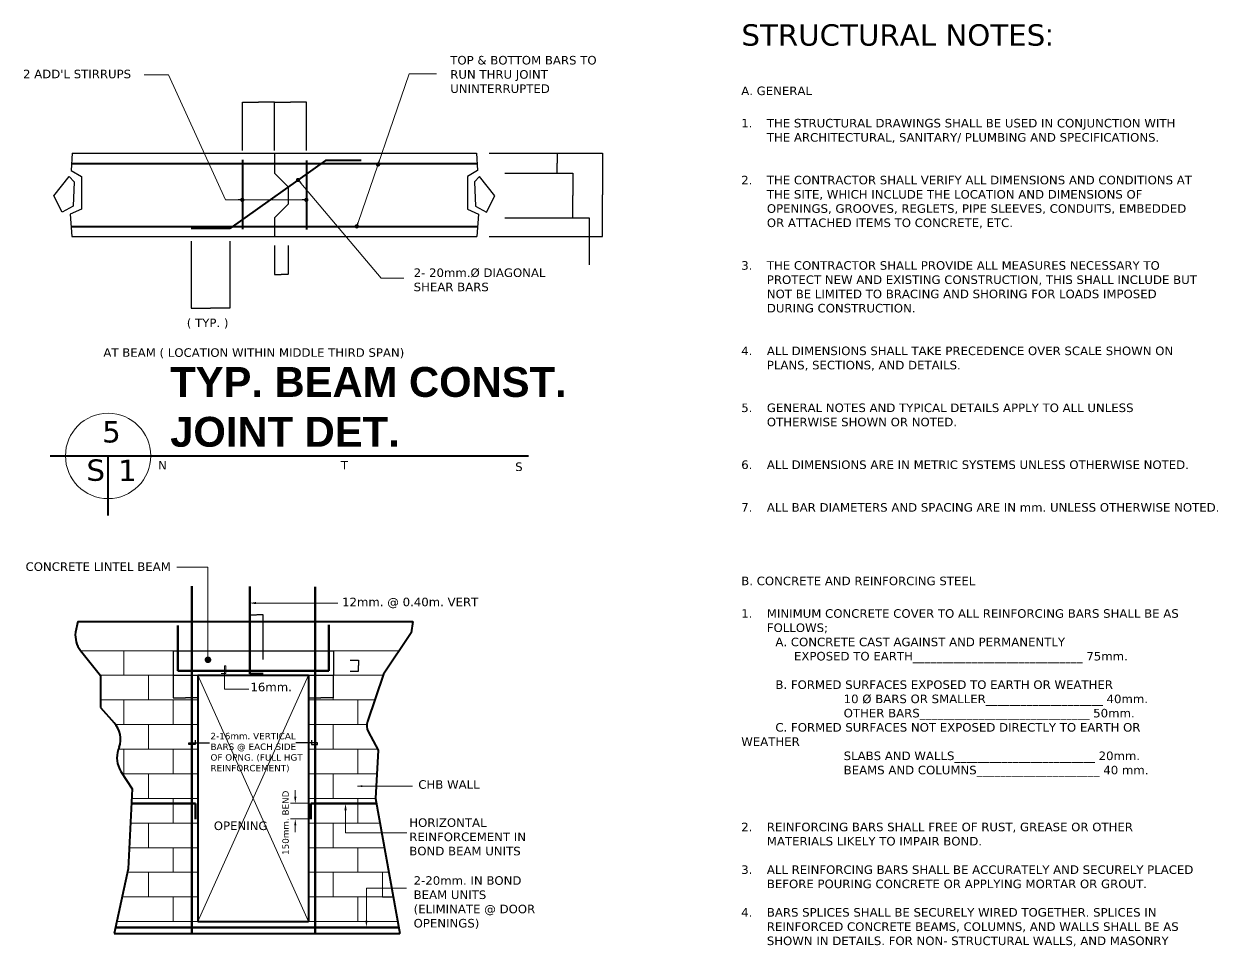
# Model space of a CAD drawing. Header units: inches. Extents: x -1 to 315328, y 6829 to 107833.
# Drawn here: x 129128 to 157110, y 24979 to 46537 of the extents above; entities that cross this region are included whole.
import ezdxf

# ---------------------------------------------------------------- set-up
doc = ezdxf.new("R2010")
doc.units = ezdxf.units.IN
doc.header["$MEASUREMENT"] = 0
for name, color, linetype, lineweight in [('aa.09', 4, 'Continuous', 9), ('aa.40', 5, 'Continuous', 40), ('aaborderline', 6, 'Continuous', 60), ('aaline1', 5, 'Continuous', 40), ('aaline3', 6, 'Continuous', 30), ('aaline5', 1, 'Continuous', 18), ('aaline6', 1, 'Continuous', 15)]:
    doc.layers.add(name, color=color, linetype=linetype, lineweight=lineweight)
doc.layers.add('CKTLINE', color=6, linetype='Continuous')
doc.layers.add('DIM1', color=7, linetype='Continuous')
doc.styles.get("Standard").update_dxf_attribs({"font": 'arial.ttf'})
doc.dimstyles.get("Standard").update_dxf_attribs({"dimtxt": 0.18, "dimasz": 0.18, "dimexe": 0.18, "dimexo": 0.0625, "dimgap": 0.09, "dimtad": 0, "dimtih": 1, "dimtoh": 1, "dimdec": 4, "dimzin": 0, "dimdsep": 46, "dimtxsty": 'Standard', "dimcen": 0.09, "dimadec": 0, "dimazin": 0, "dimtfac": 1, "dimtdec": 4, "dimtofl": 0, "dimtmove": 0, "dimatfit": 3, "dimfxl": 1, "dimtolj": 1, "dimtzin": 0, "dimarcsym": 0})

# ---------------------------------------------------------------- blocks, each defined once
blk = doc.blocks.new('DOT')
at = {"layer": 'DIM1', "color": 0, "linetype": 'ByBlock'}
blk.add_line((-0.5, 0), (-1, 0), dxfattribs=at)
at = {"layer": 'DIM1', "color": 0, "linetype": 'ByBlock', "const_width": 0.5}
blk.add_lwpolyline([(-0.25, 0, 1), (0.25, 0, 1)], format="xyb", close=True, dxfattribs=at)
blk = doc.blocks.new('*D375')
at = {"color": 0, "lineweight": -2, "transparency": 16777216}
for p, q in [((134246.487954046, 43568.16203054797), (134246.487954046, 44702.57301216148)), ((134246.667954046, 44702.39301216148), (134621.2950748641, 44702.39301216148)), ((134996.3083730355, 44702.39301216148), (134621.6812522174, 44702.39301216148)), ((134996.4883730354, 43568.16203054797), (134996.4883730354, 44702.57301216148))]:
    blk.add_line(p, q, dxfattribs=at)
at = {"color": 0, "transparency": 16777216}
for points in [[(134246.667954046, 44702.42301216148), (134246.667954046, 44702.36301216148), (134246.487954046, 44702.39301216148)], [(134996.3083730355, 44702.42301216148), (134996.3083730355, 44702.36301216148), (134996.4883730354, 44702.39301216148)]]:
    blk.add_solid(points, dxfattribs=at)
at = {"layer": 'Defpoints', "color": 0, "transparency": 16777216}
for p in [(134996.4883730354, 44702.39301216148), (134246.487954046, 43568.09953054797), (134996.4883730354, 43568.09953054797)]:
    blk.add_point(p, dxfattribs=at)
at = {"color": 0, "transparency": 16777216, "insert": (134621.4881635407, 44702.39301216148), "char_height": 0.18, "attachment_point": 5}
blk.add_mtext('\\A1;{\\H0.8x;75}', dxfattribs=at)
blk = doc.blocks.new('*D376')
at = {"color": 0, "lineweight": -2, "transparency": 16777216}
for p, q in [((134996.4883730354, 43568.16203054797), (134996.4883730354, 44702.57301216148)), ((134996.6683730354, 44702.39301216148), (135371.2954938536, 44702.39301216148)), ((135746.308792025, 44702.39301216148), (135371.6816712069, 44702.39301216148)), ((135746.488792025, 43568.16203054797), (135746.488792025, 44702.57301216148))]:
    blk.add_line(p, q, dxfattribs=at)
at = {"color": 0, "transparency": 16777216}
for points in [[(134996.6683730354, 44702.42301216148), (134996.6683730354, 44702.36301216148), (134996.4883730354, 44702.39301216148)], [(135746.308792025, 44702.42301216148), (135746.308792025, 44702.36301216148), (135746.488792025, 44702.39301216148)]]:
    blk.add_solid(points, dxfattribs=at)
at = {"layer": 'Defpoints', "color": 0, "transparency": 16777216}
for p in [(135746.488792025, 44702.39301216148), (134996.4883730354, 43568.09953054797), (135746.488792025, 43568.09953054797)]:
    blk.add_point(p, dxfattribs=at)
at = {"color": 0, "transparency": 16777216, "insert": (135371.4885825302, 44702.39301216148), "char_height": 0.18, "attachment_point": 5}
blk.add_mtext('\\A1;{\\H0.8x;75}', dxfattribs=at)
blk = doc.blocks.new('*D377')
at = {"color": 0, "lineweight": -2, "transparency": 16777216}
for p, q in [((133046.836174998, 41445.62028455141), (133046.836174998, 39877.33483593404)), ((133950.1815241103, 41445.62028455141), (133950.1815241103, 39877.33483593404)), ((133047.016174998, 39877.51483593404), (133498.3542656523, 39877.51483593404)), ((133950.0015241103, 39877.51483593404), (133498.6634334559, 39877.51483593404))]:
    blk.add_line(p, q, dxfattribs=at)
at = {"color": 0, "transparency": 16777216}
for points in [[(133047.016174998, 39877.54483593404), (133047.016174998, 39877.48483593404), (133046.836174998, 39877.51483593404)], [(133950.0015241103, 39877.54483593404), (133950.0015241103, 39877.48483593404), (133950.1815241103, 39877.51483593404)]]:
    blk.add_solid(points, dxfattribs=at)
at = {"layer": 'Defpoints', "color": 0, "transparency": 16777216}
for p in [(133046.836174998, 41445.68278455141), (133950.1815241103, 41445.68278455141), (133950.1815241103, 39877.51483593404)]:
    blk.add_point(p, dxfattribs=at)
at = {"color": 0, "transparency": 16777216, "insert": (133498.5088495541, 39877.51483593404), "char_height": 0.18, "attachment_point": 5}
blk.add_mtext('\\A1;{\\H0.8x;ld}', dxfattribs=at)
blk = doc.blocks.new('*D378')
at = {"color": 0, "lineweight": -2, "transparency": 16777216}
for p, q in [((134996.4883730354, 41346.02709093055), (134996.4883730354, 40664.60355965231)), ((135316.2537737092, 41346.02709093055), (135316.2537737092, 40664.60355965231)), ((134996.6683730354, 40664.78355965231), (135156.1781811486, 40664.78355965231)), ((135316.0737737092, 40664.78355965231), (135156.5639655961, 40664.78355965231))]:
    blk.add_line(p, q, dxfattribs=at)
at = {"color": 0, "transparency": 16777216}
for points in [[(134996.6683730354, 40664.81355965231), (134996.6683730354, 40664.75355965231), (134996.4883730354, 40664.78355965231)], [(135316.0737737092, 40664.81355965231), (135316.0737737092, 40664.75355965231), (135316.2537737092, 40664.78355965231)]]:
    blk.add_solid(points, dxfattribs=at)
at = {"layer": 'Defpoints', "color": 0, "transparency": 16777216}
for p in [(134996.4883730354, 41346.08959093055), (135316.2537737092, 41346.08959093055), (135316.2537737092, 40664.78355965231)]:
    blk.add_point(p, dxfattribs=at)
at = {"color": 0, "transparency": 16777216, "insert": (135156.3710733723, 40664.78355965231), "char_height": 0.18, "attachment_point": 5}
blk.add_mtext('\\A1;{\\H0.8x;50}', dxfattribs=at)
blk = doc.blocks.new('*D379')
at = {"color": 0, "lineweight": -2, "transparency": 16777216}
for p, q in [((140032.8398601994, 43506.01397260062), (142685.1620075039, 43506.01397260062)), ((142684.9820075039, 43505.83397260062), (142684.9820075039, 42530.74423377131)), ((142684.9820075039, 41555.294494942), (142684.9820075039, 42530.38423377131)), ((140032.8398601994, 41555.114494942), (142685.1620075039, 41555.114494942))]:
    blk.add_line(p, q, dxfattribs=at)
at = {"color": 0, "transparency": 16777216}
for points in [[(142684.9520075039, 43505.83397260062), (142685.0120075039, 43505.83397260062), (142684.9820075039, 43506.01397260062)], [(142684.9520075039, 41555.294494942), (142685.0120075039, 41555.294494942), (142684.9820075039, 41555.114494942)]]:
    blk.add_solid(points, dxfattribs=at)
at = {"layer": 'Defpoints', "color": 0, "transparency": 16777216}
for p in [(140032.7773601994, 43506.01397260062), (140032.7773601994, 41555.114494942), (142684.9820075039, 41555.114494942)]:
    blk.add_point(p, dxfattribs=at)
at = {"color": 0, "transparency": 16777216, "insert": (142684.9820075039, 42530.56423377126), "char_height": 0.18, "attachment_point": 5}
blk.add_mtext('\\A1;h', dxfattribs=at)
blk = doc.blocks.new('*D380')
at = {"color": 0, "lineweight": -2, "transparency": 16777216}
for p, q in [((140032.8398601994, 43506.01397260062), (141620.6547143604, 43506.01397260062)), ((141620.4747143604, 43505.83397260062), (141620.4747143604, 43274.09253102163)), ((141620.4747143604, 43041.98482750539), (141620.4747143604, 43273.72626908438)), ((140399.2902866416, 43041.80482750539), (141620.6547143604, 43041.80482750539))]:
    blk.add_line(p, q, dxfattribs=at)
at = {"color": 0, "transparency": 16777216}
for points in [[(141620.4447143604, 43505.83397260062), (141620.5047143604, 43505.83397260062), (141620.4747143604, 43506.01397260062)], [(141620.4447143604, 43041.98482750539), (141620.5047143604, 43041.98482750539), (141620.4747143604, 43041.80482750539)]]:
    blk.add_solid(points, dxfattribs=at)
at = {"layer": 'Defpoints', "color": 0, "transparency": 16777216}
for p in [(140032.7773601994, 43506.01397260062), (140399.2277866416, 43041.80482750539), (141620.4747143604, 43041.80482750539)]:
    blk.add_point(p, dxfattribs=at)
at = {"color": 0, "transparency": 16777216, "insert": (141620.4747143603, 43273.90940005296), "char_height": 0.18, "attachment_point": 5}
blk.add_mtext('\\A1;h/3', dxfattribs=at)
blk = doc.blocks.new('*D381')
at = {"color": 0, "lineweight": -2, "transparency": 16777216}
for p, q in [((140399.2902866416, 43041.80482750539), (141987.1051408034, 43041.80482750539)), ((141986.9251408034, 43041.62482750539), (141986.9251408034, 42517.56436639147)), ((141986.9251408034, 41993.1376433403), (141986.9251408034, 42517.19810445422)), ((140399.2902866416, 41992.9576433403), (141987.1051408034, 41992.9576433403))]:
    blk.add_line(p, q, dxfattribs=at)
at = {"color": 0, "transparency": 16777216}
for points in [[(141986.8951408034, 43041.62482750539), (141986.9551408034, 43041.62482750539), (141986.9251408034, 43041.80482750539)], [(141986.8951408034, 41993.1376433403), (141986.9551408034, 41993.1376433403), (141986.9251408034, 41992.9576433403)]]:
    blk.add_solid(points, dxfattribs=at)
at = {"layer": 'Defpoints', "color": 0, "transparency": 16777216}
for p in [(140399.2277866416, 43041.80482750539), (140399.2277866416, 41992.9576433403), (141986.9251408034, 41992.9576433403)]:
    blk.add_point(p, dxfattribs=at)
at = {"color": 0, "transparency": 16777216, "insert": (141986.9251408034, 42517.3812354228), "char_height": 0.18, "attachment_point": 5}
blk.add_mtext('\\A1;h/3', dxfattribs=at)
blk = doc.blocks.new('*D382')
at = {"color": 0, "lineweight": -2, "transparency": 16777216}
for p, q in [((140399.2902866416, 41992.9576433403), (142376.2749173685, 41992.9576433403)), ((142376.0949173685, 41992.7776433403), (142376.0949173685, 41555.294494942)), ((140032.8398601994, 41555.114494942), (142376.2749173685, 41555.114494942)), ((142376.0949173685, 41555.114494942), (142376.0949173685, 40890.94353961594)), ((142376.0949173685, 40890.94353961594), (142375.9149173685, 40890.94353961594))]:
    blk.add_line(p, q, dxfattribs=at)
at = {"color": 0, "transparency": 16777216}
for points in [[(142376.0649173685, 41992.7776433403), (142376.1249173685, 41992.7776433403), (142376.0949173685, 41992.9576433403)], [(142376.0649173685, 41555.294494942), (142376.1249173685, 41555.294494942), (142376.0949173685, 41555.114494942)]]:
    blk.add_solid(points, dxfattribs=at)
at = {"layer": 'Defpoints', "color": 0, "transparency": 16777216}
for p in [(140399.2277866416, 41992.9576433403), (140032.7773601994, 41555.114494942), (142376.0949173685, 41555.114494942)]:
    blk.add_point(p, dxfattribs=at)
at = {"color": 0, "transparency": 16777216, "insert": (142375.664132921, 40890.9435396159), "char_height": 0.18, "attachment_point": 5}
blk.add_mtext('\\A1;h/3', dxfattribs=at)
blk = doc.blocks.new('*D385')
at = {"color": 0, "lineweight": -2, "transparency": 16777216}
for p, q in [((134425.0502667865, 31620.76461620486), (134425.0502667865, 32692.58753915101)), ((134425.2302667865, 32692.40753915101), (134580.5100073333, 32692.40753915101)), ((134737.2786155488, 32692.40753915101), (134581.9988750004, 32692.40753915101)), ((134737.4586155488, 31642.96420176074), (134737.4586155488, 32692.58753915101))]:
    blk.add_line(p, q, dxfattribs=at)
at = {"color": 0, "transparency": 16777216}
for points in [[(134425.2302667865, 32692.43753915101), (134425.2302667865, 32692.37753915101), (134425.0502667865, 32692.40753915101)], [(134737.2786155488, 32692.43753915101), (134737.2786155488, 32692.37753915101), (134737.4586155488, 32692.40753915101)]]:
    blk.add_solid(points, dxfattribs=at)
at = {"layer": 'Defpoints', "color": 0, "transparency": 16777216}
for p in [(134737.4586155488, 32692.40753915101), (134425.0502667865, 31620.70211620486), (134737.4586155488, 31642.90170176074)]:
    blk.add_point(p, dxfattribs=at)
at = {"color": 0, "transparency": 16777216, "insert": (134581.2544411668, 32692.40753915101), "char_height": 0.18, "attachment_point": 5}
blk.add_mtext('\\A1;{\\H0.8x;150mm. BEND}', dxfattribs=at)
blk = doc.blocks.new('*D383')
at = {"color": 0, "lineweight": -2, "transparency": 16777216}
for p, q in [((136776.5944245849, 31634.49804639375), (136964.9195369528, 31634.49804639375)), ((136964.7395369528, 31634.31804639375), (136964.7395369528, 31504.48307870148)), ((136776.5944245849, 31374.14401281597), (136964.9195369528, 31374.14401281597)), ((136964.7395369528, 31374.32401281597), (136964.7395369528, 31504.15898047501))]:
    blk.add_line(p, q, dxfattribs=at)
at = {"color": 0, "transparency": 16777216}
for points in [[(136964.7095369528, 31634.31804639375), (136964.7695369528, 31634.31804639375), (136964.7395369528, 31634.49804639375)], [(136964.7095369528, 31374.32401281597), (136964.7695369528, 31374.32401281597), (136964.7395369528, 31374.14401281597)]]:
    blk.add_solid(points, dxfattribs=at)
at = {"layer": 'Defpoints', "color": 0, "transparency": 16777216}
for p in [(136776.5319245849, 31634.49804639375), (136776.5319245849, 31374.14401281597), (136964.7395369528, 31374.14401281597)]:
    blk.add_point(p, dxfattribs=at)
at = {"color": 0, "transparency": 16777216, "insert": (136964.7395369528, 31504.3210295882), "char_height": 0.18, "attachment_point": 5}
blk.add_mtext('\\A1;{\\H0.8x;4" BEND}', dxfattribs=at)
blk = doc.blocks.new('*D386')
at = {"color": 0, "lineweight": -2, "transparency": 16777216}
for p, q in [((135797.8374896534, 31275.80852183446), (135797.8374896534, 30750.06004014872)), ((136374.7608888755, 31275.80852183446), (136374.7608888755, 30750.06004014872)), ((135798.0174896534, 30750.24004014872), (136085.9146080916, 30750.24004014872)), ((136374.5808888755, 30750.24004014872), (136086.6837704381, 30750.24004014872))]:
    blk.add_line(p, q, dxfattribs=at)
at = {"color": 0, "transparency": 16777216}
for points in [[(135798.0174896534, 30750.27004014872), (135798.0174896534, 30750.21004014873), (135797.8374896534, 30750.24004014872)], [(136374.5808888755, 30750.27004014872), (136374.5808888755, 30750.21004014873), (136374.7608888755, 30750.24004014872)]]:
    blk.add_solid(points, dxfattribs=at)
at = {"layer": 'Defpoints', "color": 0, "transparency": 16777216}
for p in [(135797.8374896534, 31275.87102183446), (136374.7608888755, 31275.87102183446), (136374.7608888755, 30750.24004014872)]:
    blk.add_point(p, dxfattribs=at)
at = {"color": 0, "transparency": 16777216, "insert": (136086.2991892648, 30750.24004014872), "char_height": 0.18, "attachment_point": 5}
blk.add_mtext('\\A1;{\\H0.8x;0.20m.}', dxfattribs=at)
blk = doc.blocks.new('*D384')
at = {"color": 0, "lineweight": -2, "transparency": 16777216}
for p, q in [((132624.7587939263, 31275.80852183446), (132624.7587939263, 30750.06004014872)), ((133201.6821931493, 31275.80852183446), (133201.6821931493, 30750.06004014872)), ((132624.9387939263, 30750.24004014872), (132912.8359123646, 30750.24004014872)), ((133201.5021931493, 30750.24004014872), (132913.6050747111, 30750.24004014872))]:
    blk.add_line(p, q, dxfattribs=at)
at = {"color": 0, "transparency": 16777216}
for points in [[(132624.9387939263, 30750.27004014872), (132624.9387939263, 30750.21004014873), (132624.7587939263, 30750.24004014872)], [(133201.5021931493, 30750.27004014872), (133201.5021931493, 30750.21004014873), (133201.6821931493, 30750.24004014872)]]:
    blk.add_solid(points, dxfattribs=at)
at = {"layer": 'Defpoints', "color": 0, "transparency": 16777216}
for p in [(132624.7587939263, 31275.87102183446), (133201.6821931493, 31275.87102183446), (133201.6821931493, 30750.24004014872)]:
    blk.add_point(p, dxfattribs=at)
at = {"color": 0, "transparency": 16777216, "insert": (132913.2204935378, 30750.24004014872), "char_height": 0.18, "attachment_point": 5}
blk.add_mtext('\\A1;{\\H0.8x;0.20m.}', dxfattribs=at)

msp = doc.modelspace()

# ---------------------------------------------------------------- linework, layer by layer
for p, q in [((132994.3105530944, 29657.51704323463), (132994.3105530944, 29693.38143721427)), ((132994.3105530944, 29693.38143721427), (133477.4116088766, 29693.38143721427)), ((133137.8479307395, 29753.52856560724), (133137.8479307395, 29657.51704323463)), ((136007.7749732036, 29693.38143721427), (135497.6522642025, 29693.38143721427)), ((135864.2375955585, 29753.52856560724), (135864.2375955585, 29657.51704323463)), ((136007.7749732036, 29657.51704323463), (136007.7749732036, 29693.38143721427)), ((133137.8479307395, 29657.51704323463), (132994.3105530944, 29657.51704323463)), ((135864.2375955585, 29657.51704323463), (136007.7749732036, 29657.51704323463)), ((137528.6076873222, 26083.56042882465), (137781.7907564853, 26083.56042882465))]:
    msp.add_line(p, q)
at = {"const_width": 76.92311989638914}
msp.add_lwpolyline([(133402.5024082388, 31639.70512706009, 1), (133479.4255281354, 31639.70512706009, 1)], format="xyb", close=True, dxfattribs=at)
for points in [[(134568.4828949542, 32942.13305148899), (134568.4828949542, 32993.41513142004), (134414.6366551609, 32967.77409145786)], [(136944.0473406376, 28678.96939456809), (137059.4320204825, 28702.04633054006), (137059.4320204825, 28655.89245859612)], [(135512.1968683429, 28430.66699105804), (135460.9147884126, 28430.66699105804), (135486.5558283781, 28276.82075126481)], [(136638.3357262806, 28116.59403865944), (136689.6178062117, 28116.59403865944), (136663.9767662461, 28270.44027845268)], [(135512.1968683429, 27758.50518832161), (135460.9147884126, 27758.50518832161), (135486.5558283781, 27912.3514281082)], [(137179.0575526054, 25529.14966493883), (137127.7754726743, 25529.14966493883), (137153.4165126398, 25375.3034251456)]]:
    msp.add_solid(points)
at = {"layer": 'aa.09'}
for p, q in [((130460.9836284319, 31852.79442106074), (132624.7587939263, 31852.79442106074)), ((131470.9119954813, 31852.79442106074), (131470.9119954813, 31275.87102183446)), ((136378.4883125352, 31852.79442106074), (137923.8692158874, 31852.79442106074)), ((130917.7057204483, 31275.87102183446), (132624.7587939263, 31275.87102183446)), ((132047.8353947042, 31275.87102183446), (132047.8353947042, 30698.94762261488)), ((133201.6821931493, 25506.63702960502), (135797.8374896534, 31275.87102183446)), ((133201.6821931493, 31275.87102183446), (135797.8374896534, 25506.63702960502)), ((136374.7608888755, 31275.87102183446), (136374.7608888755, 30698.94762261488)), ((136374.7608888755, 31275.87102183446), (137547.7581166784, 31275.87102183446)), ((130922.5995321447, 30698.94762261488), (133201.6821931493, 30698.94762261488)), ((131470.9119954813, 30698.94762261488), (131470.9119954813, 30122.02422338861)), ((132624.7587939263, 30698.94762261488), (132624.7587939263, 30122.02422338861)), ((135797.8374896534, 30698.94762261488), (137350.3934453367, 30698.94762261488)), ((136951.6842880984, 30698.94762261488), (136951.6842880984, 30122.02422338861)), ((131283.4712820959, 30122.02422338861), (133201.6821931493, 30122.02422338861)), ((132047.8353947042, 30122.02422338861), (132047.8353947042, 29545.10082416233)), ((135797.8374896534, 30122.02422338861), (137153.0287739942, 30122.02422338861)), ((136374.7608888755, 30122.02422338861), (136374.7608888755, 29545.10082416233)), ((131344.866077952, 29545.10082416233), (133201.6821931493, 29545.10082416233)), ((131470.9119954813, 29545.10082416233), (131470.9119954813, 28968.1774249427)), ((132624.7587939263, 29545.10082416233), (132624.7587939263, 28968.1774249427)), ((135797.8374896534, 29545.10082416233), (137415.1085875054, 29545.10082416233)), ((136951.6842880984, 29545.10082416233), (136951.6842880984, 28968.1774249427)), ((131437.9984196865, 28968.1774249427), (133201.6821931493, 28968.1774249427)), ((132047.8353947042, 28968.1774249427), (132047.8353947042, 28391.25402572309)), ((135797.8374896534, 28968.1774249427), (137395.614312085, 28968.1774249427)), ((136374.7608888755, 28968.1774249427), (136374.7608888755, 28391.25402572309)), ((131655.290738089, 28391.25402572309), (133201.6821931493, 28391.25402572309)), ((132624.7587939263, 28391.25402572309), (132624.7587939263, 27814.33062649681)), ((135797.8374896534, 28391.25402572309), (137362.6479054431, 28391.25402572309)), ((136951.6842880984, 28391.25402572309), (136951.6842880984, 27814.33062649681)), ((131625.4504562149, 27814.33062649681), (133201.6821931493, 27814.33062649681)), ((132047.8353947042, 27814.33062649681), (132047.8353947042, 27237.4072272772)), ((135797.8374896534, 27814.33062649681), (137477.5680448256, 27814.33062649681)), ((136374.7608888755, 27814.33062649681), (136374.7608888755, 27237.4072272772)), ((131595.6101743417, 27237.4072272772), (133201.6821931493, 27237.4072272772)), ((132624.7587939263, 27237.4072272772), (132624.7587939263, 26660.48382804426)), ((135797.8374896534, 27237.4072272772), (137544.2327284436, 27237.4072272772)), ((136951.6842880984, 27237.4072272772), (136951.6842880984, 26660.48382804426)), ((131540.1428033881, 26660.48382804426), (133201.6821931493, 26660.48382804426)), ((132047.8353947042, 26660.48382804426), (132047.8353947042, 26083.56042882465)), ((135797.8374896534, 26660.48382804426), (137676.8976444434, 26660.48382804426)), ((136374.7608888755, 26660.48382804426), (136374.7608888755, 26083.56042882465)), ((137528.6076873222, 26660.48382804426), (137528.6076873222, 26083.56042882465)), ((131429.3847436069, 26083.56042882465), (133201.6821931493, 26083.56042882465)), ((132624.7587939263, 26083.56042882465), (132624.7587939263, 25506.63702960502)), ((135797.8374896534, 26083.56042882465), (137528.6076873222, 26083.56042882465)), ((136951.6842880984, 26083.56042882465), (136951.6842880984, 25506.63702960502)), ((133201.6821931493, 25506.63702960502), (131305.7607186999, 25506.63702960502)), ((135797.8374896534, 25506.63702960502), (137886.6838685281, 25506.63702960502))]:
    msp.add_line(p, q, dxfattribs=at)
at = {"layer": 'aa.40'}
for p, q in [((130395.2478913267, 32540.35507256255), (130335.7041424701, 32284.16318101055)), ((130395.2478913267, 32540.35507256255), (138240.8999911084, 32540.35507256255)), ((138240.8999911084, 32540.35507256255), (138203.9451090242, 32272.91647716073)), ((138203.9451090242, 32272.91647716073), (137556.7143910796, 31302.05141286945)), ((130456.3383275685, 31858.66228427173), (130922.5995321447, 31269.68924405574)), ((130922.5995321447, 31269.68924405574), (130922.5995321447, 30525.35936142711)), ((137556.7143910796, 31302.05141286945), (137176.4022942598, 30190.34815731258)), ((130922.5995321447, 30525.35936142711), (131245.6540808249, 30164.29133379075)), ((137194.3948687794, 29962.01266871049), (137427.2682474906, 29522.13212832875)), ((131360.2383239319, 29589.02238594517), (131339.8140799365, 29530.66626181777)), ((137427.2682474906, 29522.13212832875), (137362.5451756957, 28389.45621998227)), ((131400.6286625171, 29025.67048345125), (131666.9148577813, 28615.99140164492)), ((131666.9148577813, 28615.99140164492), (131569.8302500885, 26738.98561067643)), ((137362.5451756957, 28389.45621998227), (137937.1401572911, 25229.12201399668)), ((131569.8302500885, 26738.98561067643), (131246.2943783721, 25229.12201399668)), ((131246.2943783721, 25229.12201399668), (137937.1401572911, 25229.12201399668))]:
    msp.add_line(p, q, dxfattribs=at)
for centre, radius, start, end in [((130908.6761180343, 32216.75603161551), 576.9233992229364, 173.2902932210373, 218.3669400571762), ((130815.7031904003, 29779.60595534078), 576.9233992229075, 340.7103031716262, 41.81961305126489), ((137449.3349247255, 30096.97829402765), 288.4616996114831, 161.11425581039, 207.8968076697444), ((131884.349213469, 29340.08269243551), 576.9233992229233, 160.710303171723, 213.0233555293637)]:
    msp.add_arc(centre, radius, start, end, dxfattribs=at)
at = {"layer": 'aaborderline'}
for p, q in [((133062.3016475611, 25229.12201399668), (133062.3016475611, 33363.78459896139)), ((134425.0502667865, 33353.0980611415), (134425.0502667865, 31311.92243794343)), ((135951.0492383261, 33351.80623196502), (135951.0492383261, 25229.12201399668)), ((132732.9319312808, 32446.22086356851), (132732.9319312808, 31384.04415918732)), ((136270.3151751815, 32457.25355140949), (136270.3151751815, 31384.04415918732)), ((132732.9319312808, 31384.04415918732), (136270.3151751815, 31384.04415918732)), ((134425.0502667865, 31311.92243794343), (134737.4586155488, 31311.92243794343)), ((131649.0106963079, 28269.83751003395), (133148.2081670972, 28269.83751003395)), ((133148.2081670972, 28269.83751003395), (133148.2081670972, 27905.36818688401)), ((135851.3115157062, 27905.36818688401), (135851.3115157062, 28269.83751003395)), ((135851.3115157062, 28269.83751003395), (137384.2936067035, 28269.83751003395)), ((131275.3025939055, 25364.49633403085), (137912.5271259288, 25364.49633403085))]:
    msp.add_line(p, q, dxfattribs=at)
at = {"layer": 'aaline1'}
for p, q in [((130260.1995534674, 43268.0993629455), (139732.7771926027, 43268.0993629455)), ((136194.6503618092, 43336.04834808438), (133950.1815241103, 41745.68295215385)), ((134246.487954046, 43350.13965451176), (134246.487954046, 41727.41303398146)), ((135746.488792025, 43336.9823030284), (135746.488792025, 41723.02734757424)), ((137030.5819234239, 43336.04834808438), (136194.6503618092, 43336.04834808438)), ((130260.1995534674, 41793.02910459042), (139759.2221510125, 41793.02910459042)), ((133950.1815241103, 41745.68295215385), (133046.836174998, 41745.68295215385)), ((129742.1312969654, 36415.44819540926), (140951.9299670614, 36415.44819540926)), ((131101.5139789739, 35018.00961059908), (131101.5139789739, 36415.44819540926)), ((133201.6821931493, 31275.87102183446), (135797.8374896534, 31275.87102183446)), ((133201.6821931493, 31275.87102183446), (133201.6821931493, 25506.63702960502)), ((135797.8374896534, 31275.87102183446), (135797.8374896534, 25506.63702960502)), ((133201.6821931493, 25506.63702960502), (135797.8374896534, 25506.63702960502))]:
    msp.add_line(p, q, dxfattribs=at)
at = {"layer": 'aaline3'}
for p, q in [((130260.1995534674, 43506.0139726006), (139732.7771926027, 43506.0139726006)), ((134996.4883730354, 43506.0139726006), (134996.4883730354, 43041.80482750537)), ((134996.4883730354, 43041.80482750537), (135316.2537737092, 42722.03942683834)), ((135316.2537737092, 42722.03942683834), (135316.2537737092, 42312.72304402068)), ((134996.4883730354, 41992.95764334028), (135316.2537737092, 42312.72304402068)), ((134996.4883730354, 41992.95764334028), (134996.4883730354, 41555.11449494198)), ((130251.3845745499, 41555.11449494198), (139741.5921715202, 41555.11449494198)), ((132624.7587939263, 31852.79442106074), (132624.7587939263, 31275.87102183446)), ((132624.7587939263, 31852.79442106074), (136378.4883125352, 31852.79442106074)), ((136378.4883125352, 31852.79442106074), (136378.4883125352, 31275.87102183446)), ((132624.7587939263, 31275.87102183446), (133201.6821931493, 31275.87102183446)), ((135797.8374896534, 31275.87102183446), (136374.7608888755, 31275.87102183446))]:
    msp.add_line(p, q, dxfattribs=at)
for points in [[(130260.1995534674, 43506.0139726006), (130236.3989882102, 43101.55916542176), (130474.4034475083, 42958.81048730988), (130474.4034475083, 42197.48391177593), (130212.5986218321, 42078.52660694503), (130251.3845745508, 41555.11449494198)], [(139732.7771926027, 43506.0139726006), (139756.577757859, 43101.55916542176), (139518.5732985627, 42958.81048730988), (139518.5732985627, 42197.48391177593), (139780.3781242388, 42078.52660694503), (139741.5921715202, 41555.11449494198)]]:
    msp.add_lwpolyline(points, dxfattribs=at)
for points in [[(130188.7980565759, 42958.81048730988), (130307.8002862236, 42839.85318247898), (130283.9999198455, 42268.85817776309), (130022.1950941702, 42126.10949965124), (129831.7913676293, 42506.77278741822)], [(139804.1786894951, 42958.81048730988), (139685.1764598465, 42839.85318247898), (139708.9768262254, 42268.85817776309), (139970.7816519007, 42126.10949965124), (140161.1853784408, 42506.77278741822)]]:
    msp.add_lwpolyline(points, close=True, dxfattribs=at)
at = {"layer": 'aaline5'}
for p, q in [((132513.8066515494, 45346.66380296159), (131946.8357567995, 45346.66380296159)), ((133847.8560379401, 42412.86377130443), (132513.8066515494, 45346.66380296159)), ((136959.6450025944, 41887.5707574558), (138158.3451598454, 45365.2905851556)), ((138158.3451598454, 45365.2905851556), (138796.3754807588, 45365.2905851556)), ((135615.3682450328, 42803.48419585341), (137499.8164494656, 40579.23869670878)), ((134246.487954046, 42412.86377130443), (133847.8560379401, 42412.86377130443)), ((135646.4887361597, 42412.86377130443), (134246.487954046, 42412.86377130443)), ((137499.8164494656, 40579.23869670878), (138033.4362437974, 40579.23869670878)), ((133440.9639681871, 33805.85068636405), (132712.0111544093, 33805.85068636405)), ((133440.9639681871, 31639.70512706009), (133440.9639681871, 33805.85068636405)), ((134568.4828949542, 32967.77409145786), (136486.9453686147, 32967.77409145786)), ((133831.607318368, 30954.14678747379), (133831.607318368, 31496.49951068431)), ((133831.607318368, 31496.49951068431), (133860.0493694403, 31496.49951068431)), ((133860.0493694403, 31496.49951068431), (133860.0493694403, 31320.13968007642)), ((133860.0493694403, 31320.13968007642), (133751.9695753688, 31320.13968007642)), ((134394.7599295828, 30954.14678747379), (133831.607318368, 30954.14678747379)), ((135486.5558283781, 28430.66699105804), (135486.5558283781, 28584.5132308446)), ((136941.8452090319, 28680.71573926567), (138236.3066449212, 28680.71573926567)), ((135797.8374896534, 28276.82075126481), (135371.1711485332, 28276.82075126481)), ((136663.9767662461, 28116.59403865944), (136663.9767662461, 27583.10562982041)), ((135797.8374896534, 27912.3514281082), (135371.1711485332, 27912.3514281082)), ((135486.5558283781, 27758.50518832161), (135486.5558283781, 27604.65894852174)), ((136663.9767662461, 27583.10562982041), (138101.0551705506, 27583.10562982041)), ((137153.4165126398, 26291.74962331753), (138090.641558925, 26291.74962331753)), ((137153.4165126398, 25529.14966493883), (137153.4165126398, 26291.74962331753))]:
    msp.add_line(p, q, dxfattribs=at)
at = {"layer": 'aaline6'}
msp.add_circle((131101.5139789739, 36415.44819540926), 1000.000558653059, dxfattribs=at)

# ---------------------------------------------------------------- block references
for p, xscale, yscale, zscale, rotation in [((137427.3270881098, 43243.25990253437), 100.0000558653766, 100.0000558653766, 100.0000558653766, 250.9819563558068), ((135550.726134232, 42879.78235234795), 100.0000558654098, 100.0000558654098, 100.0000558654098, 130.2722819536441), ((136927.0583941936, 41793.02910459042), 100.0000558653766, 100.0000558653766, 100.0000558653766, 250.9819563558068)]:
    msp.add_blockref('DOT', p, dxfattribs=dict(xscale=xscale, yscale=yscale, zscale=zscale, rotation=rotation))
at = {"xscale": 100.0000558652149, "yscale": 100.0000558652149, "zscale": 100.0000558652149}
for p in [(134245.6831080361, 42412.86377130443), (135746.488792025, 42412.86377130443)]:
    msp.add_blockref('DOT', p, dxfattribs=at)

# ---------------------------------------------------------------- texts
at = {"ltscale": 0.2, "attachment_point": 1}
for s, insert, char_height, width in [('{\\fVerdana|b0|i0|c0|p34;STRUCTURAL NOTES}:', (145940.1986415132, 46527.49719414575), 500.0002793264359, 8036.555989115066), ('{\\fVerdana|b0|i0|c0|p34;A. GENERAL}', (145936.2893171404, 45067.87346129224), 200.0001117306118, 4908.178229481449), ('\\pxi-3,l3,t3;{\\fVerdana|b0|i0|c0|p34;1.^ITHE STRUCTURAL DRAWINGS SHALL BE USED IN CONJUNCTION WITH THE ARCHITECTURAL, SANITARY/ PLUMBING AND SPECIFICATIONS.\\P\\pi0,l0,tz;\\P\\P\\pi-3,l3,t3;2.^ITHE CONTRACTOR SHALL VERIFY ALL DIMENSIONS AND CONDITIONS AT THE SITE, WHICH INCLUDE THE LOCATION AND DIMENSIONS OF OPENINGS, GROOVES, REGLETS, PIPE SLEEVES, CONDUITS, EMBEDDED OR ATTACHED ITEMS TO CONCRETE, ETC.\\P\\pi0,l0,tz;\\P\\P\\pi-3,l3,t3;3.^ITHE CONTRACTOR SHALL PROVIDE ALL MEASURES NECESSARY TO PROTECT NEW AND EXISTING CONSTRUCTION, THIS SHALL INCLUDE BUT NOT BE LIMITED TO BRACING AND SHORING FOR LOADS IMPOSED DURING CONSTRUCTION.\\P\\pi0,l0,tz;\\P\\P\\pi-3,l3,t3;4.^IALL DIMENSIONS SHALL TAKE PRECEDENCE OVER SCALE SHOWN ON PLANS, SECTIONS, AND DETAILS.\\P\\pi0,l0,tz;\\P\\P\\pi-3,l3,t3;5.^IGENERAL NOTES AND TYPICAL DETAILS APPLY TO ALL UNLESS OTHERWISE SHOWN OR NOTED.\\P\\pi0,l0,tz;\\P\\P\\pi-3,l3,t3;6.^IALL DIMENSIONS ARE IN METRIC SYSTEMS UNLESS OTHERWISE NOTED.\\P\\pi0,l0,tz;\\P\\P\\pi-3,l3,t3;7.^IALL BAR DIAMETERS AND SPACING ARE IN mm. UNLESS OTHERWISE NOTED.}', (145936.2893171404, 44311.31978046245), 200.0001117306118, 10699.21400307044), ('{\\fVerdana|b0|i0|c0|p34;B. CONCRETE AND REINFORCING STEEL}', (145936.2893171404, 33587.20872249015), 200.0001117306118, 6636.52382826135), ('\\pxi-3,l3,t3;{\\fVerdana|b0|i0|c0|p34;1.^IMINIMUM CONCRETE COVER TO ALL REINFORCING BARS SHALL BE AS FOLLOWS;\\P\\pi0,l0,tz;^IA. CONCRETE CAST AGAINST AND PERMANENTLY \\P^I     EXPOSED TO EARTH_____________________________ 75mm.\\P^I\\P^IB. FORMED SURFACES EXPOSED TO EARTH OR WEATHER\\P^I^I^I10 %%C BARS OR SMALLER____________________ 40mm.\\P^I^I^IOTHER BARS_____________________________ 50mm.\\P^IC. FORMED SURFACES NOT EXPOSED DIRECTLY TO EARTH OR ^I^I    WEATHER\\P^I^I^ISLABS AND WALLS________________________ 20mm.\\P^I^I^IBEAMS AND COLUMNS_____________________ 40 mm.\\P\\P\\P\\P\\pi-3,l3,t3;2.^IREINFORCING BARS SHALL FREE OF RUST, GREASE OR OTHER MATERIALS LIKELY TO IMPAIR BOND.\\P\\pi0,l0,tz;\\P\\pi-3,l3,t3;3.^IALL REINFORCING BARS SHALL BE ACCURATELY AND SECURELY PLACED BEFORE POURING CONCRETE OR APPLYING MORTAR OR GROUT.\\P\\pi0,l0,tz; \\P\\pi-3,l3,t3;4.^IBARS SPLICES SHALL BE SECURELY WIRED TOGETHER. SPLICES IN REINFORCED CONCRETE BEAMS, COLUMNS, AND WALLS SHALL BE AS SHOWN IN DETAILS. FOR NON- STRUCTURAL WALLS, AND MASONRY WALLS, AND SLABS, SPLICES SHALL LAP A MINIMUM OF 40 BAR DIA. AND SHALL BE STAGGERED WHEREVER POSSIBLE.\\P\\pi0,l0,tz;\\P\\pi-3,l3,t3;5.^ISPLICES REQUIRED IN THE REINFORCEMENT OF BEAMS/GIRDER FRAMING INTO COLUMNS SHALL NOT BE LOCATED WITHIN THE COLUMN NOR WITHIN A DISTANCE OF TWICE THE BEAM/GIRDER FROM THE FACE OF THE COLUMN AT LEAST TWO CLOSED STIRRUP TIES SHALL BE PROVIDED AT ALL SPLICES.\\P\\pi0,l0,tz;}\\P{\\fVerdana|b0|i0|c0|p34;\\P\\pi-3,l3,t3;6.^ILAP SPLICES SHALL BE MADE WITHIN THE CENTER HALF OF COLUMN HEIGHT, AND THE SPLICE LENGTH SHALL NOT BE LESS THAN WHAT IS INDICATED IN THE TABULATED VALUES OF SPLICE LENGTH.}', (145936.2893171404, 32824.10756985913), 200.0001117306118, 10699.21400307044)]:
    msp.add_mtext(s, dxfattribs=dict(at, insert=insert, char_height=char_height, width=width))
at = {"attachment_point": 1}
for s, insert, char_height, width in [('{\\fVerdana|b0|i0|c0|p34;TOP & BOTTOM BARS TO RUN THRU JOINT UNINTERRUPTED}', (139118.493779193, 45785.95032834075), 200.0001117306118, 3676.526148414104), ("{\\fVerdana|b0|i0|c0|p34;2 ADD'L STIRRUPS}", (129107.4887539581, 45463.06455959775), 200.0001117306118, 2805.278835335261), ('{\\fVerdana|b0|i0|c0|p34;2- 20mm.%%C DIAGONAL SHEAR BARS}', (138261.0126147998, 40807.32058673835), 200.0001117306118, 3676.526148414104), ('{\\fVerdana|b0|i0|c0|p34;( TYP. )}', (132944.4875025185, 39633.24318992341), 200.0001117306118, 3676.526148414104), ('{\\fVerdana|b0|i0|c0|p34;AT BEAM ( LOCATION WITHIN MIDDLE THIRD SPAN)}', (130989.8418823013, 38937.04085540821), 200.0001117306118, 7414.79289708423), ('{\\fVerdana|b0|i0|c0|p34;5}', (130960.7696240398, 37230.62911390862), 500.0002793264359, 2245.653501055575), ('{\\fVerdana|b0|i0|c0|p34;S}', (130594.1578823098, 36332.99744606644), 500.0002793264359, 2245.653501055575), ('{\\fVerdana|b0|i0|c0|p34;1}', (131336.3236049234, 36324.33549851226), 500.0002793264359, 2245.653501055575), ('{\\fVerdana|b0|i0|c0|p34;N}', (132272.0063871449, 36298.79809170688), 200.0001117306118, 2245.653501055575), ('{\\fVerdana|b0|i0|c0|p34;T}', (136554.5118119575, 36298.79809170688), 200.0001117306118, 2245.653501055575), ('{\\fVerdana|b0|i0|c0|p34;S}', (140640.000054146, 36262.12464959302), 200.0001117306118, 2245.653501055575), ('{\\fVerdana|b0|i0|c0|p34;CONCRETE LINTEL BEAM}', (129167.6101761881, 33922.58458903775), 200.0001117306118, 7414.79289708423), ('{\\fVerdana|b0|i0|c0|p34;12mm. @ 0.40m. VERT}', (136583.4349065605, 33094.03979327105), 200.0001117306118, 7414.79289708423), ('{\\fVerdana|b0|i0|c0|p34;16mm.}', (134436.8381347733, 31102.43394811478), 200.0001117306118, 1246.521891281432), ('{\\fVerdana|b0|i0|c0|p34;2-16mm. VERTICAL BARS @ EACH SIDE OF OPNG. (FULL HGT REINFORCEMENT)}', (133500.053037891, 29927.81277020733), 150.0000837979588, 2178.70552075375), ('{\\fVerdana|b0|i0|c0|p34;CHB WALL}', (138369.6541209996, 28818.09807432172), 200.0001117306118, 7414.79289708423), ('{\\fVerdana|b0|i0|c0|p34;OPENING}', (133577.6694764593, 27851.1013540272), 200.0001117306118, 1246.521891281432), ('{\\fVerdana|b0|i0|c0|p34;HORIZONTAL REINFORCEMENT IN BOND BEAM UNITS}', (138158.1814371856, 27925.63319567594), 200.0001117306118, 3474.599498205095), ('{\\fVerdana|b0|i0|c0|p34;2-20mm. IN BOND BEAM UNITS (ELIMINATE @ DOOR OPENINGS) }', (138259.8242556342, 26568.64810603039), 200.0001117306118, 3060.502924347943)]:
    msp.add_mtext(s, dxfattribs=dict(at, insert=insert, char_height=char_height, width=width))
at = {"insert": (135184.2062710187, 27067.3083855756), "char_height": 150.0000837979588, "width": 2050.705616871597, "attachment_point": 1, "rotation": 90}
msp.add_mtext('{\\fVerdana|b0|i0|c0|p34;150mm. BEND}', dxfattribs=at)
at = {"layer": 'CKTLINE', "linetype": 'Continuous', "insert": (132555.647649951, 38497.93628910457), "char_height": 700.0003910571412, "width": 9467.194290260131, "attachment_point": 1}
msp.add_mtext('\\pxql;{\\fSwis721 BdOul BT|b1|i0|c0|p82;TYP. BEAM CONST. JOINT DET.}', dxfattribs=at)

# ---------------------------------------------------------------- dimensions: what is measured, and where the dimension line sits
for base, p1, p2, text, picture, middle in [((134996.4883730354, 44702.39301216148), (134246.487954046, 43568.09953054797), (134996.4883730354, 43568.09953054797), '{\\H0.8x;75}', '*D375', (134621.4881635407, 44702.39301216148)), ((135746.488792025, 44702.39301216148), (134996.4883730354, 43568.09953054797), (135746.488792025, 43568.09953054797), '{\\H0.8x;75}', '*D376', (135371.4885825302, 44702.39301216148)), ((134737.4586155488, 32692.40753915101), (134425.0502667865, 31620.70211620486), (134737.4586155488, 31642.90170176074), '{\\H0.8x;150mm. BEND}', '*D385', (134581.2544411668, 32692.40753915101)), ((133201.6821931493, 30750.24004014872), (132624.7587939263, 31275.87102183446), (133201.6821931493, 31275.87102183446), '{\\H0.8x;0.20m.}', '*D384', (132913.2204935378, 30750.24004014872)), ((136374.7608888755, 30750.24004014872), (135797.8374896534, 31275.87102183446), (136374.7608888755, 31275.87102183446), '{\\H0.8x;0.20m.}', '*D386', (136086.2991892648, 30750.24004014872))]:
    dim = msp.add_linear_dim(base=base, p1=p1, p2=p2, text=text, dimstyle='Standard')
    dim.commit()
    dim.dimension.update_dxf_attribs({"geometry": picture, "text_midpoint": middle, "dimtype": 160})
dim = msp.add_linear_dim(base=(142684.9820075039, 41555.114494942), p1=(140032.7773601994, 43506.0139726006), p2=(140032.7773601994, 41555.11449494198), angle=90, text='h', dimstyle='Standard', override={"dimtxsty": 'Standard'})
dim.commit()
dim.dimension.update_dxf_attribs({"geometry": '*D379', "text_midpoint": (142684.9820075039, 42530.56423377126)})
for base, p1, p2, picture, middle in [((141620.4747143604, 43041.80482750539), (140032.7773601994, 43506.0139726006), (140399.2277866416, 43041.80482750537), '*D380', (141620.4747143603, 43273.90940005296)), ((141986.9251408034, 41992.9576433403), (140399.2277866416, 43041.80482750537), (140399.2277866416, 41992.95764334028), '*D381', (141986.9251408034, 42517.3812354228))]:
    dim = msp.add_linear_dim(base=base, p1=p1, p2=p2, angle=90, text='h/3', dimstyle='Standard')
    dim.commit()
    dim.dimension.update_dxf_attribs({"geometry": picture, "text_midpoint": middle})
for base, p1, p2, text, picture, middle in [((142376.0949173685, 41555.114494942), (140399.2277866416, 41992.95764334028), (140032.7773601994, 41555.11449494198), 'h/3', '*D382', (142375.664132921, 40890.9435396159)), ((136964.7395369528, 31374.14401281597), (136776.5319245849, 31634.49804639374), (136776.5319245849, 31374.14401281596), '{\\H0.8x;4" BEND}', '*D383', (136964.7395369528, 31504.3210295882))]:
    dim = msp.add_linear_dim(base=base, p1=p1, p2=p2, angle=90, text=text, dimstyle='Standard')
    dim.commit()
    dim.dimension.update_dxf_attribs({"geometry": picture, "text_midpoint": middle, "dimtype": 160})
for base, p1, p2, text, picture, middle in [((133950.1815241103, 39877.51483593404), (133046.836174998, 41445.68278455141), (133950.1815241103, 41445.68278455141), '{\\H0.8x;ld}', '*D377', (133498.5088495541, 39877.51483593404)), ((135316.2537737092, 40664.78355965231), (134996.4883730354, 41346.08959093055), (135316.2537737092, 41346.08959093055), '{\\H0.8x;50}', '*D378', (135156.3710733723, 40664.78355965231))]:
    dim = msp.add_linear_dim(base=base, p1=p1, p2=p2, text=text, dimstyle='Standard')
    dim.commit()
    dim.dimension.update_dxf_attribs({"geometry": picture, "text_midpoint": middle})

doc.saveas('drawing.dxf')
